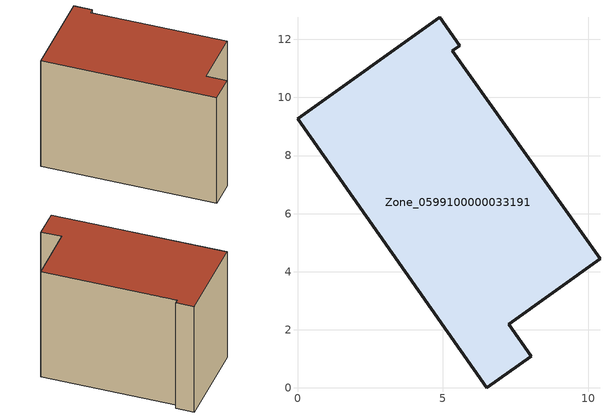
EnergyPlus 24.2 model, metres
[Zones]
Zone_0599100000033191
 floor ground (C_G): 10.41,4.45 7.27,2.19 8.05,1.09 6.52,0 0,9.27 4.89,12.77 5.59,11.78 5.33,11.61 z0
 wall outside (C_F): 5.59,11.78 4.89,12.77 0,9.27 6.52,0 8.05,1.09 7.27,2.19 10.41,4.45 5.33,11.61 5.59,11.78 z0:7.84
 roof outside (C_R): 7.27,2.19 10.41,4.45 5.33,11.61 5.59,11.78 4.89,12.77 0,9.27 6.52,0 8.05,1.09 z7.84
[BUILDING]
Pand.0599100000033191: North Axis=0; Terrain=City; Loads Convergence Tolerance Value=0.04; Temperature Convergence Tolerance Value=0.4; Solar Distribution=FullExterior; Maximum Number of Warmup Days=25; Minimum Number of Warmup Days=1
[Site:Location]
Rotterdam.The.Hague.AP_ZH_NLD Design_Conditions: Latitude=51.96; Longitude=4.45; Time Zone=1; Elevation=-4.5
[SITE:GROUNDTEMPERATURE:BUILDINGSURFACE]
18, 18, 18, 18, 18, 18, 18, 18, 18, 18, 18, 18
[MATERIAL] Thermal Absorptance=0.9; Solar Absorptance=0.7; Visible Absorptance=0.7
Name | Roughness | Thickness | Conductivity | Density | Specific Heat
G.TI.1975-1991 | MediumSmooth | 0.15 | 0.288461 | 540 | 1210
F.TI.1975-1991 | Rough | 0.3 | 0.230769 | 1920 | 840
R.TI.1975-1991 | MediumRough | 0.2 | 0.153846 | 1500 | 1000
[CONSTRUCTION]
C_G: G.TI.1975-1991
C_F: F.TI.1975-1991
C_R: R.TI.1975-1991
[ZONE]
Zone_0599100000033191: Type=1; Multiplier=1; Ceiling Height=Autocalculate; Volume=Autocalculate; Floor Area=autocalculate; Part of Total Floor Area=Yes
[ZONEINFILTRATION:DESIGNFLOWRATE]
Infil_Zone_0599100000033191: Zone or ZoneList or Space or SpaceList=Zone_0599100000033191; Schedule=AlwaysOn; Design Flow Rate Calculation Method=Flow/Area; Flow Rate per Floor Area=0.003; Constant Term Coefficient=1; Temperature Term Coefficient=0; Velocity Term Coefficient=0; Velocity Squared Term Coefficient=0
[HVACTEMPLATE:ZONE:IDEALLOADSAIRSYSTEM]
Zone_0599100000033191: Maximum Heating Supply Air Temperature=50; Minimum Cooling Supply Air Temperature=13; Maximum Heating Supply Air Humidity Ratio=0.0156; Minimum Cooling Supply Air Humidity Ratio=0.0077; Heating Limit=NoLimit; Cooling Limit=NoLimit; Dehumidification Control Type=ConstantSensibleHeatRatio; Cooling Sensible Heat Ratio=0.7; Dehumidification Setpoint=60; Humidification Control Type=None; Humidification Setpoint=30; Outdoor Air Method=None; Outdoor Air Flow Rate per Person=0.00944; Outdoor Air Flow Rate per Zone Floor Area=0; Outdoor Air Flow Rate per Zone=0; Demand Controlled Ventilation Type=None; Outdoor Air Economizer Type=NoEconomizer; Heat Recovery Type=None; Sensible Heat Recovery Effectiveness=0.7; Latent Heat Recovery Effectiveness=0.65
[ZONECONTROL:THERMOSTAT]
ThermostatControl_Zone_0599100000033191: Zone or ZoneList=Zone_0599100000033191; Control Type Schedule=DualSetpointControlType; Control 1=Thermostat_Zone_0599100000033191; Temperature Difference Between Cutout And Setpoint=0
[THERMOSTATSETPOINT:DUALSETPOINT]
Thermostat_Zone_0599100000033191: Heating Setpoint Temperature Schedule=HeatingSetpoint_Zone_0599100000033191; Cooling Setpoint Temperature Schedule=CoolingSetpoint_Zone_0599100000033191
[SCHEDULE:COMPACT]
HeatingSetpoint_Zone_0599100000033191: Through: 12/31, For: AllDays, Until: 24:00, 21
CoolingSetpoint_Zone_0599100000033191: Through: 12/31, For: AllDays, Until: 24:00, 24
DualSetpointControlType: Through: 12/31, For: AllDays, Until: 24:00, 4
AlwaysOn: Through: 12/31, For: AllDays, Until: 24:00, 1
